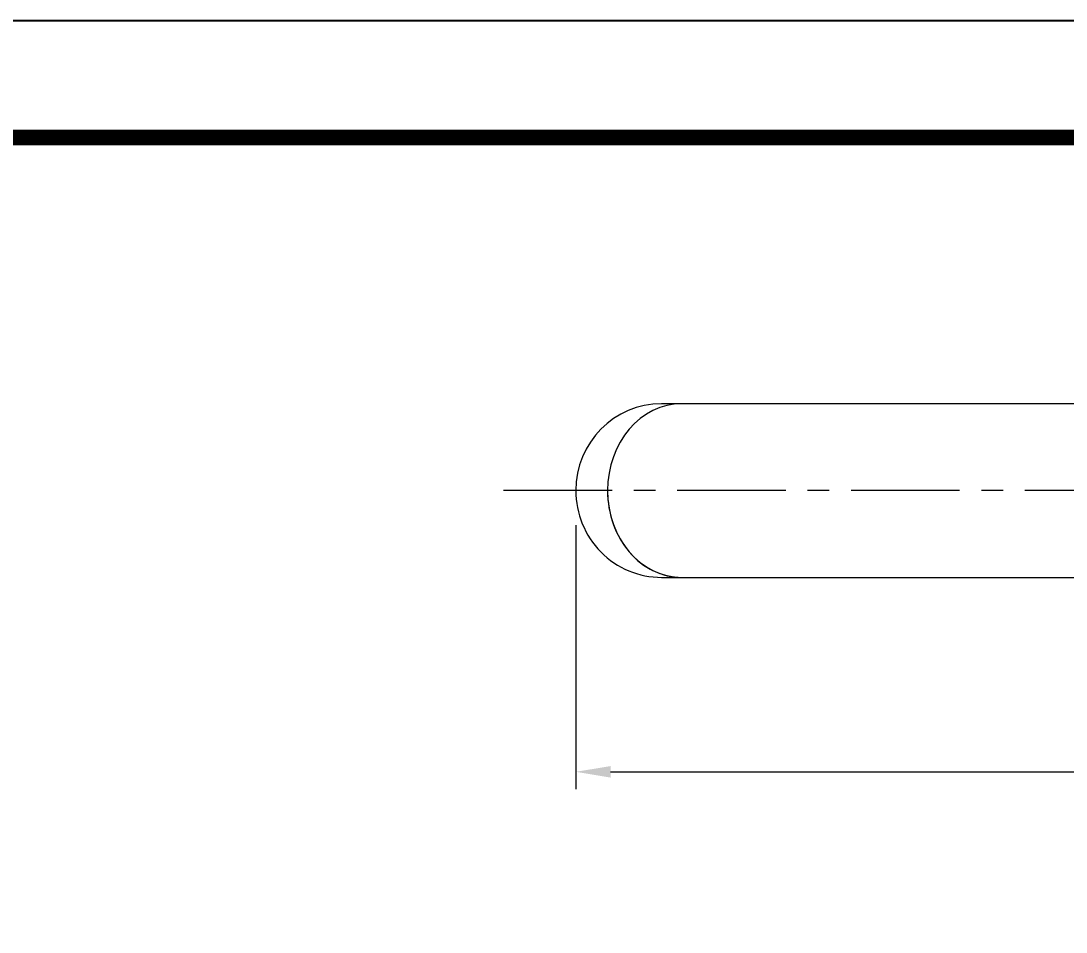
# Model space of a CAD drawing. Extents: x 1661 to 2451, y 0 to 579.
# Drawn here: x 1953.4 to 2073.7, y 473.8 to 578.8 of the extents above; entities that cross this region are included whole.
import ezdxf

# ---------------------------------------------------------------- set-up
doc = ezdxf.new("R2010")
doc.units = 0
doc.header["$LTSCALE"] = 10
doc.header["$MEASUREMENT"] = 0
doc.header["$PDMODE"] = 3
doc.header["$PDSIZE"] = -10
doc.linetypes.add('CENTER', pattern=[2, 1.25, -0.25, 0.25, -0.25])
doc.layers.get('0').update_dxf_attribs({"linetype": 'CONTINUOUS'})
doc.layers.get('DEFPOINTS').update_dxf_attribs({"linetype": 'CONTINUOUS'})
doc.layers.add('1', color=7, linetype='CONTINUOUS')
doc.layers.add('BODY', color=7, linetype='CONTINUOUS')
doc.styles.add('Daelim Dimension', font='NanumGothic.ttf')
doc.dimstyles.new('DEFAULT', dxfattribs={"dimscale": 2, "dimtxt": 2, "dimasz": 2, "dimexe": 0, "dimexo": 2, "dimgap": 1, "dimtad": 1, "dimdec": 0, "dimzin": 9, "dimdsep": 46, "dimtxsty": 'Daelim Dimension', "dimcen": 0.5, "dimclrd": 5, "dimclre": 5, "dimclrt": 256, "dimadec": 1, "dimazin": 0, "dimtfac": 1, "dimtdec": 0, "dimtix": 1, "dimtmove": 0, "dimatfit": 3, "dimfxl": 1, "dimtolj": 1, "dimtzin": 1, "dimlwd": 9, "dimlwe": 9, "dimarcsym": 0})

# ---------------------------------------------------------------- blocks, each defined once
blk = doc.blocks.new('*D4')
at = {"color": 5, "lineweight": 9, "ltscale": 0.5, "transparency": 16777216}
for p, q in [((2017.28, 520.67), (2017.28, 490.28)), ((2189.65, 520.67), (2189.65, 490.28)), ((2021.28, 492.28), (2185.65, 492.28))]:
    blk.add_line(p, q, dxfattribs=at)
at = {"color": 5, "ltscale": 0.5, "transparency": 16777216}
for points in [[(2021.28, 492.94), (2021.28, 491.61), (2017.28, 492.28)], [(2185.65, 492.94), (2185.65, 491.61), (2189.65, 492.28)]]:
    blk.add_solid(points, dxfattribs=at)
at = {"layer": 'DEFPOINTS', "color": 0, "ltscale": 0.5, "transparency": 16777216}
for p in [(2017.28, 524.67), (2189.65, 524.67), (2189.65, 492.28)]:
    blk.add_point(p, dxfattribs=at)
at = {"color": 7, "ltscale": 0.5, "transparency": 16777216, "insert": (2103.46, 499.67), "char_height": 10, "attachment_point": 5, "style": 'Daelim Dimension'}
blk.add_mtext('\\A1;172', dxfattribs=at)

msp = doc.modelspace()

# ---------------------------------------------------------------- linework, layer by layer
at = {"ltscale": 0.5}
msp.add_lwpolyline([(1660.68, 0), (2450.56, 0), (2450.56, 578.76), (1660.68, 578.76)], close=True, dxfattribs=at)
at = {"color": 5, "linetype": 'ByBlock', "lineweight": 200, "const_width": 1.82}
msp.add_lwpolyline([(1673.38, 24.78), (2437.78, 24.78), (2437.78, 565.32), (1673.38, 565.32)], close=True, dxfattribs=at)
at = {"layer": '1', "color": 7, "linetype": 'Continuous', "lineweight": 18}
for p, q in [((2029.47, 534.67), (2027.15, 534.67)), ((2027.15, 514.67), (2029.47, 514.67))]:
    msp.add_line(p, q, dxfattribs=at)
for centre, ratio, start_param, end_param in [((2027.15, 524.67), 0.987688, 3.141575, 4.712273), ((2029.47, 524.67), 0.854081, 3.141526, 6.283118), ((2029.47, 524.67), 0.854081, 3.141624, 4.712322), ((2027.15, 524.67), 0.987688, 4.712273, 6.283168), ((2029.47, 524.67), 0.854081, 4.712322, 6.283217)]:
    msp.add_ellipse(centre, major_axis=(0, -10), ratio=ratio, start_param=start_param, end_param=end_param, dxfattribs=at)
for points in [[(2153.21, 534.67), (2029.47, 534.67)], [(2029.47, 514.67), (2153.28, 514.67)]]:
    msp.add_open_spline(points, degree=1, dxfattribs=at)
at = {"layer": 'BODY', "color": 1, "linetype": 'CENTER', "lineweight": 5}
msp.add_line((2008.95, 524.72), (2195.54, 524.72), dxfattribs=at)

# ---------------------------------------------------------------- dimensions: what is measured, and where the dimension line sits
at = {"color": 5, "ltscale": 0.5}
dim = msp.add_linear_dim(base=(2189.65, 492.28), p1=(2017.28, 524.67), p2=(2189.65, 524.67), dimstyle='DEFAULT', override={"dimtxt": 5, "dimexe": 1, "dimclrt": 7}, dxfattribs=at)
dim.commit()
dim.dimension.update_dxf_attribs({"geometry": '*D4', "text_midpoint": (2103.46, 499.67)})

doc.saveas('drawing.dxf')
